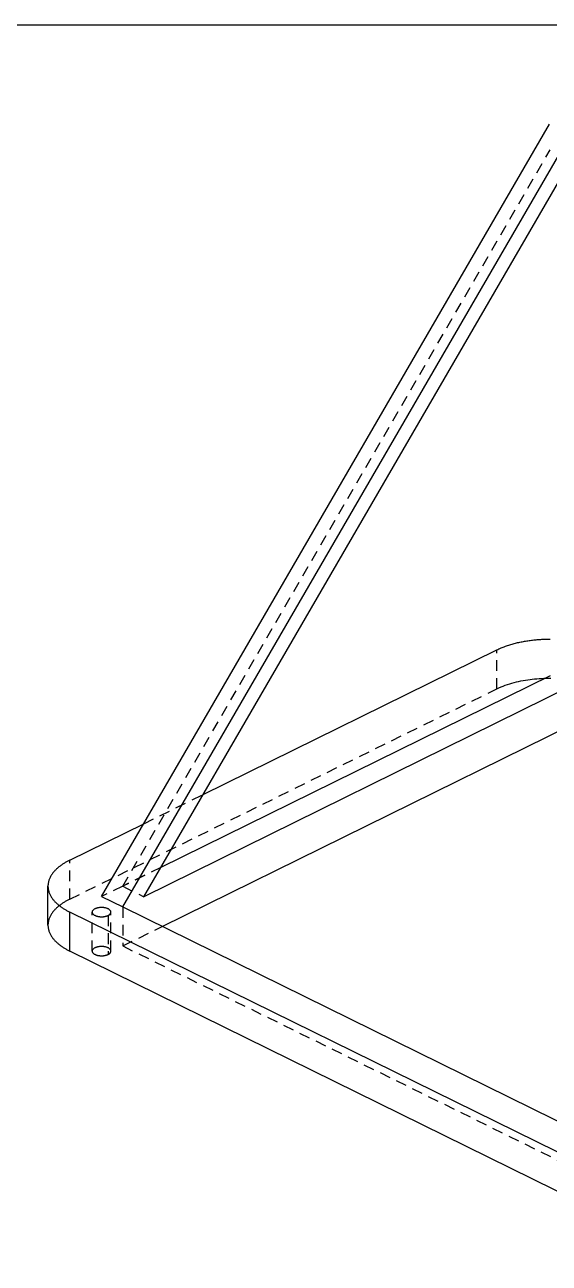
# Model space of a CAD drawing. Extents: x 6 to 588, y 6 to 414.
# Drawn here: x 371.1 to 458.9, y 206.8 to 414 of the extents above; entities that cross this region are included whole.
import ezdxf

# ---------------------------------------------------------------- set-up
doc = ezdxf.new("R2010")
doc.units = 0
doc.linetypes.add('DASHED', pattern=[3, 1.8, -1.2])
for name, color, linetype in [('FRAME', 250, 'CONTINUOUS'), ('HIDDEN', 8, 'DASHED'), ('VISIBLE', 7, 'CONTINUOUS')]:
    doc.layers.add(name, color=color, linetype=linetype)

msp = doc.modelspace()

# ---------------------------------------------------------------- linework, layer by layer
at = {"layer": 'FRAME'}
msp.add_line((6, 414), (588, 414), dxfattribs=at)
at = {"layer": 'HIDDEN'}
for p, q in [((387.5206, 269.8777), (459.0068, 393.0684)), ((450.1039, 302.8676), (450.1039, 309.3955)), ((457.5889, 304.634), (457.9755, 304.6517)), ((457.9755, 304.6517), (458.3623, 304.6636)), ((458.3623, 304.6636), (458.7493, 304.6695)), ((458.7493, 304.6695), (459.1363, 304.6695)), ((378.6612, 267.6916), (450.1039, 302.8676)), ((450.1039, 302.8676), (450.4537, 303.0332)), ((450.4537, 303.0332), (450.8081, 303.1886)), ((450.8081, 303.1886), (451.1667, 303.3343)), ((451.1667, 303.3343), (451.5288, 303.4708)), ((451.5288, 303.4708), (451.8942, 303.5984)), ((451.8942, 303.5984), (452.2624, 303.7176)), ((452.2624, 303.7176), (452.6332, 303.8286)), ((452.6332, 303.8286), (453.0062, 303.9318)), ((453.0062, 303.9318), (453.3812, 304.0275)), ((453.3812, 304.0275), (453.758, 304.1158)), ((453.758, 304.1158), (454.1364, 304.197)), ((454.1364, 304.197), (454.5162, 304.2714)), ((454.5162, 304.2714), (454.8973, 304.339)), ((454.8973, 304.339), (455.2794, 304.4)), ((455.2794, 304.4), (455.6626, 304.4545)), ((455.6626, 304.4545), (456.0466, 304.5027)), ((456.0466, 304.5027), (456.4313, 304.5447)), ((456.4313, 304.5447), (456.8167, 304.5805)), ((456.8167, 304.5805), (457.2026, 304.6103)), ((457.2026, 304.6103), (457.5889, 304.634)), ((391.0314, 280.3102), (400.9556, 285.1965)), ((378.6612, 267.6916), (378.6612, 274.2195)), ((393.8657, 272.9786), (387.4999, 269.8421)), ((393.8846, 273.0111), (387.5206, 269.8777)), ((387.5206, 269.8777), (383.9645, 268.1268)), ((387.4999, 269.8421), (387.5206, 269.8777)), ((387.4999, 269.8421), (391.0355, 268.1013)), ((378.0979, 267.3953), (377.9873, 267.3323)), ((378.2092, 267.457), (378.0979, 267.3953)), ((378.3212, 267.5175), (378.2092, 267.457)), ((378.4339, 267.5767), (378.3212, 267.5175)), ((378.5472, 267.6347), (378.4339, 267.5767)), ((378.6612, 267.6916), (378.5472, 267.6347)), ((375.689, 265.3548), (375.6172, 265.2497)), ((375.7637, 265.4579), (375.689, 265.3548)), ((375.841, 265.559), (375.7637, 265.4579)), ((375.9209, 265.6582), (375.841, 265.559)), ((376.0031, 265.7553), (375.9209, 265.6582)), ((376.0876, 265.8506), (376.0031, 265.7553)), ((376.1742, 265.9439), (376.0876, 265.8506)), ((376.2628, 266.0353), (376.1742, 265.9439)), ((376.3532, 266.1249), (376.2628, 266.0353)), ((376.4455, 266.2126), (376.3532, 266.1249)), ((376.5394, 266.2985), (376.4455, 266.2126)), ((376.6349, 266.3827), (376.5394, 266.2985)), ((376.7319, 266.4652), (376.6349, 266.3827)), ((376.8303, 266.5459), (376.7319, 266.4652)), ((376.93, 266.6251), (376.8303, 266.5459)), ((377.031, 266.7025), (376.93, 266.6251)), ((377.1332, 266.7784), (377.031, 266.7025)), ((377.2366, 266.8528), (377.1332, 266.7784)), ((377.341, 266.9256), (377.2366, 266.8528)), ((377.4464, 266.9969), (377.341, 266.9256)), ((377.5528, 267.0668), (377.4464, 266.9969)), ((377.6602, 267.1352), (377.5528, 267.0668)), ((377.7684, 267.2023), (377.6602, 267.1352)), ((377.8774, 267.268), (377.7684, 267.2023)), ((377.9873, 267.3323), (377.8774, 267.268)), ((382.3895, 258.9877), (382.3895, 265.5156)), ((385.5395, 258.9877), (385.5395, 265.5156)), ((387.5, 266.386), (387.5, 259.8581)), ((375.0027, 263.4669), (375, 263.3396)), ((375.0107, 263.5939), (375.0027, 263.4669)), ((375.024, 263.7205), (375.0107, 263.5939)), ((375.0425, 263.8465), (375.024, 263.7205)), ((375.0661, 263.9716), (375.0425, 263.8465)), ((375.0947, 264.0956), (375.0661, 263.9716)), ((375.1281, 264.2184), (375.0947, 264.0956)), ((375.1662, 264.3399), (375.1281, 264.2184)), ((375.2088, 264.4598), (375.1662, 264.3399)), ((375.2557, 264.5782), (375.2088, 264.4598)), ((375.3068, 264.6948), (375.2557, 264.5782)), ((375.3618, 264.8096), (375.3068, 264.6948)), ((375.4205, 264.9225), (375.3618, 264.8096)), ((375.4828, 265.0335), (375.4205, 264.9225)), ((375.5484, 265.1426), (375.4828, 265.0335)), ((375.6172, 265.2497), (375.5484, 265.1426)), ((385.0782, 264.9673), (385.0782, 258.4393)), ((387.5, 259.8581), (394.1291, 263.122)), ((382.3979, 259.0679), (382.3895, 258.9877)), ((382.4222, 259.1449), (382.3979, 259.0679)), ((382.4596, 259.2165), (382.4222, 259.1449)), ((382.5071, 259.2818), (382.4596, 259.2165)), ((382.5623, 259.3409), (382.5071, 259.2818)), ((382.6231, 259.3941), (382.5623, 259.3409)), ((382.6882, 259.4421), (382.6231, 259.3941)), ((382.7565, 259.4853), (382.6882, 259.4421)), ((382.8273, 259.5242), (382.7565, 259.4853)), ((382.9001, 259.5593), (382.8273, 259.5242)), ((382.9746, 259.5908), (382.9001, 259.5593)), ((383.0503, 259.6192), (382.9746, 259.5908)), ((383.1271, 259.6445), (383.0503, 259.6192)), ((383.2047, 259.667), (383.1271, 259.6445)), ((383.2831, 259.6868), (383.2047, 259.667)), ((383.362, 259.7042), (383.2831, 259.6868)), ((383.4415, 259.7192), (383.362, 259.7042)), ((383.5213, 259.7318), (383.4415, 259.7192)), ((383.6015, 259.7423), (383.5213, 259.7318)), ((383.6819, 259.7506), (383.6015, 259.7423)), ((383.7625, 259.7568), (383.6819, 259.7506)), ((383.8432, 259.7609), (383.7625, 259.7568)), ((383.924, 259.7629), (383.8432, 259.7609)), ((384.0049, 259.7629), (383.924, 259.7629)), ((384.0857, 259.7609), (384.0049, 259.7629)), ((384.1664, 259.7568), (384.0857, 259.7609)), ((384.247, 259.7506), (384.1664, 259.7568)), ((384.3275, 259.7423), (384.247, 259.7506)), ((384.4076, 259.7318), (384.3275, 259.7423)), ((384.4875, 259.7192), (384.4076, 259.7318)), ((384.5669, 259.7042), (384.4875, 259.7192)), ((384.6459, 259.6868), (384.5669, 259.7042)), ((384.7242, 259.667), (384.6459, 259.6868)), ((384.8019, 259.6445), (384.7242, 259.667)), ((384.8787, 259.6192), (384.8019, 259.6445)), ((384.9544, 259.5908), (384.8787, 259.6192)), ((385.0288, 259.5593), (384.9544, 259.5908)), ((385.1016, 259.5242), (385.0288, 259.5593)), ((385.1725, 259.4853), (385.1016, 259.5242)), ((385.2408, 259.4421), (385.1725, 259.4853)), ((385.3058, 259.3941), (385.2408, 259.4421)), ((385.3666, 259.3409), (385.3058, 259.3941)), ((385.4218, 259.2818), (385.3666, 259.3409)), ((385.4693, 259.2165), (385.4218, 259.2818)), ((385.5067, 259.1449), (385.4693, 259.2165)), ((385.531, 259.0679), (385.5067, 259.1449)), ((385.5395, 258.9877), (385.531, 259.0679)), ((387.5, 259.8581), (486.4949, 211.1163)), ((382.3895, 258.9877), (382.3949, 258.9232)), ((382.3949, 258.9232), (382.4108, 258.8604)), ((382.4108, 258.8604), (382.4359, 258.8007)), ((382.4359, 258.8007), (382.4687, 258.7449)), ((382.4687, 258.7449), (382.5076, 258.6931)), ((382.5076, 258.6931), (382.5513, 258.6453)), ((382.5513, 258.6453), (382.5989, 258.6013)), ((382.5989, 258.6013), (382.6495, 258.5609)), ((382.6495, 258.5609), (382.7026, 258.5237)), ((382.7026, 258.5237), (382.7576, 258.4894)), ((382.7576, 258.4894), (382.8142, 258.458)), ((382.8142, 258.458), (382.8722, 258.429)), ((382.8722, 258.429), (382.9313, 258.4024)), ((382.9313, 258.4024), (382.9913, 258.378)), ((382.9913, 258.378), (383.0521, 258.3556)), ((383.0521, 258.3556), (383.1136, 258.3351)), ((383.1136, 258.3351), (383.1757, 258.3165)), ((383.1757, 258.3165), (383.2382, 258.2996)), ((383.2382, 258.2996), (383.3012, 258.2843)), ((383.3012, 258.2843), (383.3645, 258.2707)), ((383.3645, 258.2707), (383.4282, 258.2585)), ((383.4282, 258.2585), (383.4921, 258.2479)), ((383.4921, 258.2479), (383.5563, 258.2387)), ((383.5563, 258.2387), (383.6206, 258.2309)), ((383.6206, 258.2309), (383.6851, 258.2245)), ((383.6851, 258.2245), (383.7497, 258.2195)), ((383.7497, 258.2195), (383.8144, 258.2157)), ((383.8144, 258.2157), (383.8792, 258.2133)), ((383.8792, 258.2133), (383.944, 258.2123)), ((383.944, 258.2123), (384.0088, 258.2125)), ((384.0088, 258.2125), (384.0735, 258.2141)), ((384.0735, 258.2141), (384.1383, 258.2169)), ((384.1383, 258.2169), (384.2029, 258.2212)), ((384.2029, 258.2212), (384.2675, 258.2267)), ((384.2675, 258.2267), (384.3319, 258.2336)), ((384.3319, 258.2336), (384.3962, 258.2419)), ((384.3962, 258.2419), (384.4603, 258.2516)), ((384.4603, 258.2516), (384.5241, 258.2628)), ((384.5241, 258.2628), (384.5877, 258.2755)), ((384.5877, 258.2755), (384.6509, 258.2897)), ((384.6509, 258.2897), (384.7137, 258.3056)), ((384.7137, 258.3056), (384.7761, 258.3231)), ((384.7761, 258.3231), (384.838, 258.3424)), ((384.838, 258.3424), (384.8992, 258.3636)), ((384.8992, 258.3636), (384.9598, 258.3867)), ((384.9598, 258.3867), (385.0195, 258.4119)), ((385.0195, 258.4119), (385.0782, 258.4393)), ((385.0782, 258.4393), (385.0925, 258.4465)), ((385.0925, 258.4465), (385.1068, 258.4538)), ((385.1068, 258.4538), (385.121, 258.4613)), ((385.121, 258.4613), (385.1351, 258.4689)), ((385.1351, 258.4689), (385.1491, 258.4767)), ((385.1491, 258.4767), (385.1631, 258.4846)), ((385.1631, 258.4846), (385.1769, 258.4927)), ((385.1769, 258.4927), (385.1907, 258.501)), ((385.1907, 258.501), (385.2043, 258.5094)), ((385.2043, 258.5094), (385.2178, 258.5181)), ((385.2178, 258.5181), (385.2312, 258.5269)), ((385.2312, 258.5269), (385.2445, 258.5359)), ((385.2445, 258.5359), (385.2577, 258.545)), ((385.2577, 258.545), (385.2707, 258.5544)), ((385.2707, 258.5544), (385.2836, 258.564)), ((385.2836, 258.564), (385.2963, 258.5737)), ((385.2963, 258.5737), (385.3089, 258.5837)), ((385.3089, 258.5837), (385.3212, 258.5939)), ((385.3212, 258.5939), (385.3335, 258.6043)), ((385.3335, 258.6043), (385.3455, 258.6149)), ((385.3455, 258.6149), (385.3573, 258.6257)), ((385.3573, 258.6257), (385.369, 258.6367)), ((385.369, 258.6367), (385.3804, 258.648)), ((385.3804, 258.648), (385.3915, 258.6596)), ((385.3915, 258.6596), (385.4024, 258.6713)), ((385.4024, 258.6713), (385.4131, 258.6833)), ((385.4131, 258.6833), (385.4234, 258.6956)), ((385.4234, 258.6956), (385.4335, 258.708)), ((385.4335, 258.708), (385.4432, 258.7208)), ((385.4432, 258.7208), (385.4526, 258.7338)), ((385.4526, 258.7338), (385.4617, 258.747)), ((385.4617, 258.747), (385.4704, 258.7605)), ((385.4704, 258.7605), (385.4786, 258.7743)), ((385.4786, 258.7743), (385.4865, 258.7882)), ((385.4865, 258.7882), (385.4939, 258.8025)), ((385.4939, 258.8025), (385.5008, 258.8169)), ((385.5008, 258.8169), (385.5072, 258.8316)), ((385.5072, 258.8316), (385.5132, 258.8465)), ((385.5132, 258.8465), (385.5185, 258.8617)), ((385.5185, 258.8617), (385.5233, 258.877)), ((385.5233, 258.877), (385.5275, 258.8924)), ((385.5275, 258.8924), (385.5311, 258.9081)), ((385.5311, 258.9081), (385.5341, 258.9238)), ((385.5341, 258.9238), (385.5364, 258.9397)), ((385.5364, 258.9397), (385.5381, 258.9556)), ((385.5381, 258.9556), (385.5391, 258.9717)), ((385.5391, 258.9717), (385.5395, 258.9877))]:
    msp.add_line(p, q, dxfattribs=at)
at = {"layer": 'VISIBLE'}
for p, q in [((383.9645, 268.1268), (458.9428, 397.3888)), ((387.5, 266.386), (462.4776, 395.6468)), ((391.0355, 268.1013), (462.4786, 391.2179)), ((454.7401, 310.8398), (454.9322, 310.8727)), ((454.9322, 310.8727), (455.1245, 310.9039)), ((455.1245, 310.9039), (455.3171, 310.9335)), ((455.3171, 310.9335), (455.51, 310.9615)), ((455.51, 310.9615), (455.7031, 310.9878)), ((455.7031, 310.9878), (455.8964, 311.0125)), ((455.8964, 311.0125), (456.0899, 311.0357)), ((456.0899, 311.0357), (456.2835, 311.0572)), ((456.2835, 311.0572), (456.4774, 311.0772)), ((456.4774, 311.0772), (456.6714, 311.0956)), ((456.6714, 311.0956), (456.8655, 311.1125)), ((456.8655, 311.1125), (457.0598, 311.1279)), ((457.0598, 311.1279), (457.2542, 311.1417)), ((457.2542, 311.1417), (457.4487, 311.154)), ((457.4487, 311.154), (457.6432, 311.1648)), ((457.6432, 311.1648), (457.8379, 311.174)), ((457.8379, 311.174), (458.0326, 311.1818)), ((458.0326, 311.1818), (458.2274, 311.188)), ((458.2274, 311.188), (458.4222, 311.1928)), ((458.4222, 311.1928), (458.617, 311.196)), ((458.617, 311.196), (458.8119, 311.1978)), ((458.8119, 311.1978), (459.0068, 311.198)), ((400.9556, 285.1965), (450.1039, 309.3955)), ((450.1039, 309.3955), (450.2794, 309.4802)), ((450.2794, 309.4802), (450.4562, 309.5623)), ((450.4562, 309.5623), (450.6341, 309.6417)), ((450.6341, 309.6417), (450.8132, 309.7187)), ((450.8132, 309.7187), (450.9932, 309.7931)), ((450.9932, 309.7931), (451.1743, 309.8652)), ((451.1743, 309.8652), (451.3563, 309.935)), ((451.3563, 309.935), (451.5391, 310.0024)), ((451.5391, 310.0024), (451.7227, 310.0676)), ((451.7227, 310.0676), (451.9071, 310.1306)), ((451.9071, 310.1306), (452.0922, 310.1915)), ((452.0922, 310.1915), (452.278, 310.2503)), ((452.278, 310.2503), (452.4645, 310.307)), ((452.4645, 310.307), (452.6515, 310.3618)), ((452.6515, 310.3618), (452.8391, 310.4145)), ((452.8391, 310.4145), (453.0272, 310.4653)), ((453.0272, 310.4653), (453.2159, 310.5142)), ((453.2159, 310.5142), (453.405, 310.5612)), ((453.405, 310.5612), (453.5946, 310.6063)), ((453.5946, 310.6063), (453.7846, 310.6497)), ((453.7846, 310.6497), (453.9749, 310.6912)), ((453.9749, 310.6912), (454.1657, 310.7309)), ((454.1657, 310.7309), (454.3568, 310.769)), ((454.3568, 310.769), (454.5483, 310.8052)), ((454.5483, 310.8052), (454.7401, 310.8398)), ((459.0068, 305.075), (393.8657, 272.9786)), ((459.0068, 305.075), (393.8846, 273.0111)), ((462.4993, 303.3131), (391.0355, 268.1013)), ((394.1291, 263.122), (462.5008, 296.7859)), ((378.6612, 274.2195), (391.0314, 280.3102)), ((377.5528, 273.5947), (377.4464, 273.5248)), ((377.6602, 273.6632), (377.5528, 273.5947)), ((377.7684, 273.7302), (377.6602, 273.6632)), ((377.8774, 273.7959), (377.7684, 273.7302)), ((377.9873, 273.8602), (377.8774, 273.7959)), ((378.0979, 273.9232), (377.9873, 273.8602)), ((378.2092, 273.985), (378.0979, 273.9232)), ((378.3212, 274.0454), (378.2092, 273.985)), ((378.4339, 274.1046), (378.3212, 274.0454)), ((378.5472, 274.1627), (378.4339, 274.1046)), ((378.6612, 274.2195), (378.5472, 274.1627)), ((375.4828, 271.5615), (375.4205, 271.4504)), ((375.5484, 271.6705), (375.4828, 271.5615)), ((375.6172, 271.7776), (375.5484, 271.6705)), ((375.689, 271.8827), (375.6172, 271.7776)), ((375.7637, 271.9858), (375.689, 271.8827)), ((375.841, 272.0869), (375.7637, 271.9858)), ((375.9209, 272.1861), (375.841, 272.0869)), ((376.0031, 272.2833), (375.9209, 272.1861)), ((376.0876, 272.3785), (376.0031, 272.2833)), ((376.1742, 272.4718), (376.0876, 272.3785)), ((376.2628, 272.5632), (376.1742, 272.4718)), ((376.3532, 272.6528), (376.2628, 272.5632)), ((376.4455, 272.7405), (376.3532, 272.6528)), ((376.5394, 272.8265), (376.4455, 272.7405)), ((376.6349, 272.9106), (376.5394, 272.8265)), ((376.7319, 272.9931), (376.6349, 272.9106)), ((376.8303, 273.0739), (376.7319, 272.9931)), ((376.93, 273.153), (376.8303, 273.0739)), ((377.031, 273.2305), (376.93, 273.153)), ((377.1332, 273.3064), (377.031, 273.2305)), ((377.2366, 273.3807), (377.1332, 273.3064)), ((377.341, 273.4535), (377.2366, 273.3807)), ((377.4464, 273.5248), (377.341, 273.4535)), ((375.0027, 269.9948), (375, 269.8675)), ((375, 269.8675), (375.0027, 269.7403)), ((375, 263.3396), (375, 269.8675)), ((375.0107, 270.1218), (375.0027, 269.9948)), ((375.0027, 269.7403), (375.0107, 269.6132)), ((375.024, 270.2484), (375.0107, 270.1218)), ((375.0107, 269.6132), (375.024, 269.4866)), ((375.0425, 270.3744), (375.024, 270.2484)), ((375.024, 269.4866), (375.0425, 269.3607)), ((375.0661, 270.4995), (375.0425, 270.3744)), ((375.0947, 270.6235), (375.0661, 270.4995)), ((375.1281, 270.7463), (375.0947, 270.6235)), ((375.1662, 270.8678), (375.1281, 270.7463)), ((375.2088, 270.9877), (375.1662, 270.8678)), ((375.2557, 271.1061), (375.2088, 270.9877)), ((375.3068, 271.2227), (375.2557, 271.1061)), ((375.3618, 271.3375), (375.3068, 271.2227)), ((375.4205, 271.4504), (375.3618, 271.3375)), ((375.0425, 269.3607), (375.0661, 269.2356)), ((375.0661, 269.2356), (375.0947, 269.1116)), ((375.0947, 269.1116), (375.1281, 268.9887)), ((375.1281, 268.9887), (375.1662, 268.8673)), ((375.1662, 268.8673), (375.2088, 268.7473)), ((375.2088, 268.7473), (375.2557, 268.629)), ((375.2557, 268.629), (375.3068, 268.5124)), ((375.3068, 268.5124), (375.3618, 268.3976)), ((375.3618, 268.3976), (375.4205, 268.2846)), ((375.4205, 268.2846), (375.4828, 268.1736)), ((375.4828, 268.1736), (375.5484, 268.0646)), ((375.5484, 268.0646), (375.6172, 267.9575)), ((375.6172, 267.9575), (375.689, 267.8524)), ((375.689, 267.8524), (375.7637, 267.7493)), ((375.7637, 267.7493), (375.841, 267.6481)), ((375.841, 267.6481), (375.9209, 267.549)), ((375.9209, 267.549), (376.0031, 267.4518)), ((376.0031, 267.4518), (376.0876, 267.3566)), ((376.0876, 267.3566), (376.1742, 267.2633)), ((383.9645, 268.1268), (387.5, 266.386)), ((376.1742, 267.2633), (376.2628, 267.1719)), ((376.2628, 267.1719), (376.3532, 267.0823)), ((376.3532, 267.0823), (376.4455, 266.9946)), ((376.4455, 266.9946), (376.5394, 266.9086)), ((376.5394, 266.9086), (376.6349, 266.8244)), ((376.6349, 266.8244), (376.7319, 266.742)), ((376.7319, 266.742), (376.8303, 266.6612)), ((376.8303, 266.6612), (376.93, 266.5821)), ((376.93, 266.5821), (377.031, 266.5046)), ((377.031, 266.5046), (377.1332, 266.4287)), ((377.1332, 266.4287), (377.2366, 266.3544)), ((377.2366, 266.3544), (377.341, 266.2816)), ((377.341, 266.2816), (377.4464, 266.2102)), ((377.4464, 266.2102), (377.5528, 266.1404)), ((377.5528, 266.1404), (377.6602, 266.0719)), ((377.6602, 266.0719), (377.7684, 266.0049)), ((377.7684, 266.0049), (377.8774, 265.9392)), ((377.8774, 265.9392), (377.9873, 265.8749)), ((377.9873, 265.8749), (378.0979, 265.8119)), ((378.0979, 265.8119), (378.2092, 265.7501)), ((378.2092, 265.7501), (378.3212, 265.6897)), ((378.3212, 265.6897), (378.4339, 265.6304)), ((378.4339, 265.6304), (378.5472, 265.5724)), ((378.5472, 265.5724), (378.6612, 265.5156)), ((484.7272, 213.2923), (378.6612, 265.5156)), ((378.6612, 258.9877), (378.6612, 265.5156)), ((382.3979, 265.5959), (382.3895, 265.5156)), ((382.3895, 265.5156), (382.3949, 265.4511)), ((382.3949, 265.4511), (382.4108, 265.3883)), ((382.4222, 265.6728), (382.3979, 265.5959)), ((382.4108, 265.3883), (382.4359, 265.3287)), ((382.4596, 265.7444), (382.4222, 265.6728)), ((382.4359, 265.3287), (382.4687, 265.2728)), ((382.5071, 265.8097), (382.4596, 265.7444)), ((382.4687, 265.2728), (382.5076, 265.221)), ((382.5623, 265.8688), (382.5071, 265.8097)), ((382.6231, 265.922), (382.5623, 265.8688)), ((382.6882, 265.97), (382.6231, 265.922)), ((382.7565, 266.0132), (382.6882, 265.97)), ((382.8273, 266.0521), (382.7565, 266.0132)), ((382.9001, 266.0872), (382.8273, 266.0521)), ((382.9746, 266.1188), (382.9001, 266.0872)), ((383.0503, 266.1471), (382.9746, 266.1188)), ((383.1271, 266.1724), (383.0503, 266.1471)), ((383.2047, 266.1949), (383.1271, 266.1724)), ((383.2831, 266.2147), (383.2047, 266.1949)), ((383.362, 266.2321), (383.2831, 266.2147)), ((383.4415, 266.2471), (383.362, 266.2321)), ((383.5213, 266.2597), (383.4415, 266.2471)), ((383.6015, 266.2702), (383.5213, 266.2597)), ((383.6819, 266.2785), (383.6015, 266.2702)), ((383.7625, 266.2847), (383.6819, 266.2785)), ((383.8432, 266.2888), (383.7625, 266.2847)), ((383.924, 266.2908), (383.8432, 266.2888)), ((384.0049, 266.2908), (383.924, 266.2908)), ((384.0857, 266.2888), (384.0049, 266.2908)), ((384.1664, 266.2847), (384.0857, 266.2888)), ((384.247, 266.2785), (384.1664, 266.2847)), ((384.3275, 266.2702), (384.247, 266.2785)), ((384.4076, 266.2597), (384.3275, 266.2702)), ((384.4875, 266.2471), (384.4076, 266.2597)), ((384.5669, 266.2321), (384.4875, 266.2471)), ((384.6459, 266.2147), (384.5669, 266.2321)), ((384.7242, 266.1949), (384.6459, 266.2147)), ((384.8019, 266.1724), (384.7242, 266.1949)), ((384.8787, 266.1471), (384.8019, 266.1724)), ((384.9544, 266.1188), (384.8787, 266.1471)), ((385.0288, 266.0872), (384.9544, 266.1188)), ((385.1016, 266.0521), (385.0288, 266.0872)), ((385.1725, 266.0132), (385.1016, 266.0521)), ((385.2408, 265.97), (385.1725, 266.0132)), ((385.3058, 265.922), (385.2408, 265.97)), ((385.3666, 265.8688), (385.3058, 265.922)), ((385.4218, 265.8097), (385.3666, 265.8688)), ((385.4693, 265.7444), (385.4218, 265.8097)), ((385.4432, 265.2487), (385.4526, 265.2617)), ((385.4526, 265.2617), (385.4617, 265.2749)), ((385.4617, 265.2749), (385.4704, 265.2884)), ((385.5067, 265.6728), (385.4693, 265.7444)), ((385.4704, 265.2884), (385.4786, 265.3022)), ((385.4786, 265.3022), (385.4865, 265.3162)), ((385.4865, 265.3162), (385.4939, 265.3304)), ((385.4939, 265.3304), (385.5008, 265.3449)), ((385.5008, 265.3449), (385.5072, 265.3595)), ((385.531, 265.5959), (385.5067, 265.6728)), ((385.5072, 265.3595), (385.5132, 265.3745)), ((385.5132, 265.3745), (385.5185, 265.3896)), ((385.5185, 265.3896), (385.5233, 265.4049)), ((385.5233, 265.4049), (385.5275, 265.4203)), ((385.5275, 265.4203), (385.5311, 265.436)), ((385.5395, 265.5156), (385.531, 265.5959)), ((385.5311, 265.436), (385.5341, 265.4517)), ((385.5341, 265.4517), (385.5364, 265.4676)), ((385.5364, 265.4676), (385.5381, 265.4836)), ((385.5381, 265.4836), (385.5391, 265.4996)), ((385.5391, 265.4996), (385.5395, 265.5156)), ((387.5, 266.386), (486.4949, 217.6442)), ((375, 263.3396), (375.0027, 263.2124)), ((375.0027, 263.2124), (375.0107, 263.0853)), ((382.5076, 265.221), (382.5513, 265.1732)), ((382.5513, 265.1732), (382.5989, 265.1292)), ((382.5989, 265.1292), (382.6495, 265.0888)), ((382.6495, 265.0888), (382.7026, 265.0516)), ((382.7026, 265.0516), (382.7576, 265.0174)), ((382.7576, 265.0174), (382.8142, 264.9859)), ((382.8142, 264.9859), (382.8722, 264.9569)), ((382.8722, 264.9569), (382.9313, 264.9303)), ((382.9313, 264.9303), (382.9913, 264.9059)), ((382.9913, 264.9059), (383.0521, 264.8835)), ((383.0521, 264.8835), (383.1136, 264.863)), ((383.1136, 264.863), (383.1757, 264.8444)), ((383.1757, 264.8444), (383.2382, 264.8275)), ((383.2382, 264.8275), (383.3012, 264.8122)), ((383.3012, 264.8122), (383.3645, 264.7986)), ((383.3645, 264.7986), (383.4282, 264.7865)), ((383.4282, 264.7865), (383.4921, 264.7758)), ((383.4921, 264.7758), (383.5563, 264.7666)), ((383.5563, 264.7666), (383.6206, 264.7588)), ((383.6206, 264.7588), (383.6851, 264.7524)), ((383.6851, 264.7524), (383.7497, 264.7474)), ((383.7497, 264.7474), (383.8144, 264.7437)), ((383.8144, 264.7437), (383.8792, 264.7413)), ((383.8792, 264.7413), (383.944, 264.7402)), ((383.944, 264.7402), (384.0088, 264.7404)), ((384.0088, 264.7404), (384.0735, 264.742)), ((384.0735, 264.742), (384.1383, 264.7449)), ((384.1383, 264.7449), (384.2029, 264.7491)), ((384.2029, 264.7491), (384.2675, 264.7546)), ((384.2675, 264.7546), (384.3319, 264.7615)), ((384.3319, 264.7615), (384.3962, 264.7698)), ((384.3962, 264.7698), (384.4603, 264.7796)), ((384.4603, 264.7796), (384.5241, 264.7907)), ((384.5241, 264.7907), (384.5877, 264.8034)), ((384.5877, 264.8034), (384.6509, 264.8176)), ((384.6509, 264.8176), (384.7137, 264.8335)), ((384.7137, 264.8335), (384.7761, 264.851)), ((384.7761, 264.851), (384.838, 264.8703)), ((384.838, 264.8703), (384.8992, 264.8915)), ((384.8992, 264.8915), (384.9598, 264.9146)), ((384.9598, 264.9146), (385.0195, 264.9398)), ((385.0195, 264.9398), (385.0782, 264.9673)), ((385.0782, 264.9673), (385.0925, 264.9744)), ((385.0925, 264.9744), (385.1068, 264.9817)), ((385.1068, 264.9817), (385.121, 264.9892)), ((385.121, 264.9892), (385.1351, 264.9968)), ((385.1351, 264.9968), (385.1491, 265.0046)), ((385.1491, 265.0046), (385.1631, 265.0125)), ((385.1631, 265.0125), (385.1769, 265.0206)), ((385.1769, 265.0206), (385.1907, 265.0289)), ((385.1907, 265.0289), (385.2043, 265.0374)), ((385.2043, 265.0374), (385.2178, 265.046)), ((385.2178, 265.046), (385.2312, 265.0548)), ((385.2312, 265.0548), (385.2445, 265.0638)), ((385.2445, 265.0638), (385.2577, 265.0729)), ((385.2577, 265.0729), (385.2707, 265.0823)), ((385.2707, 265.0823), (385.2836, 265.0919)), ((385.2836, 265.0919), (385.2963, 265.1016)), ((385.2963, 265.1016), (385.3089, 265.1116)), ((385.3089, 265.1116), (385.3212, 265.1218)), ((385.3212, 265.1218), (385.3335, 265.1322)), ((385.3335, 265.1322), (385.3455, 265.1428)), ((385.3455, 265.1428), (385.3573, 265.1536)), ((385.3573, 265.1536), (385.369, 265.1647)), ((385.369, 265.1647), (385.3804, 265.1759)), ((385.3804, 265.1759), (385.3915, 265.1875)), ((385.3915, 265.1875), (385.4024, 265.1992)), ((385.4024, 265.1992), (385.4131, 265.2112)), ((385.4131, 265.2112), (385.4234, 265.2235)), ((385.4234, 265.2235), (385.4335, 265.236)), ((385.4335, 265.236), (385.4432, 265.2487)), ((375.0107, 263.0853), (375.024, 262.9587)), ((375.024, 262.9587), (375.0425, 262.8328)), ((375.0425, 262.8328), (375.0661, 262.7077)), ((375.0661, 262.7077), (375.0947, 262.5837)), ((375.0947, 262.5837), (375.1281, 262.4608)), ((375.1281, 262.4608), (375.1662, 262.3394)), ((375.1662, 262.3394), (375.2088, 262.2194)), ((375.2088, 262.2194), (375.2557, 262.1011)), ((375.2557, 262.1011), (375.3068, 261.9845)), ((375.3068, 261.9845), (375.3618, 261.8697)), ((375.3618, 261.8697), (375.4205, 261.7567)), ((375.4205, 261.7567), (375.4828, 261.6457)), ((375.4828, 261.6457), (375.5484, 261.5366)), ((375.5484, 261.5366), (375.6172, 261.4295)), ((375.6172, 261.4295), (375.689, 261.3244)), ((375.689, 261.3244), (375.7637, 261.2213)), ((375.7637, 261.2213), (375.841, 261.1202)), ((375.841, 261.1202), (375.9209, 261.0211)), ((375.9209, 261.0211), (376.0031, 260.9239)), ((376.0031, 260.9239), (376.0876, 260.8287)), ((376.0876, 260.8287), (376.1742, 260.7354)), ((376.1742, 260.7354), (376.2628, 260.644)), ((376.2628, 260.644), (376.3532, 260.5544)), ((376.3532, 260.5544), (376.4455, 260.4667)), ((376.4455, 260.4667), (376.5394, 260.3807)), ((376.5394, 260.3807), (376.6349, 260.2965)), ((376.6349, 260.2965), (376.7319, 260.2141)), ((376.7319, 260.2141), (376.8303, 260.1333)), ((376.8303, 260.1333), (376.93, 260.0542)), ((376.93, 260.0542), (377.031, 259.9767)), ((377.031, 259.9767), (377.1332, 259.9008)), ((377.1332, 259.9008), (377.2366, 259.8265)), ((377.2366, 259.8265), (377.341, 259.7537)), ((377.341, 259.7537), (377.4464, 259.6823)), ((377.4464, 259.6823), (377.5528, 259.6125)), ((377.5528, 259.6125), (377.6602, 259.544)), ((377.6602, 259.544), (377.7684, 259.477)), ((377.7684, 259.477), (377.8774, 259.4113)), ((377.8774, 259.4113), (377.9873, 259.347)), ((377.9873, 259.347), (378.0979, 259.2839)), ((378.0979, 259.2839), (378.2092, 259.2222)), ((378.2092, 259.2222), (378.3212, 259.1617)), ((378.3212, 259.1617), (378.4339, 259.1025)), ((378.4339, 259.1025), (378.5472, 259.0445)), ((378.5472, 259.0445), (378.6612, 258.9877)), ((484.7272, 206.7644), (378.6612, 258.9877))]:
    msp.add_line(p, q, dxfattribs=at)

doc.saveas('drawing.dxf')
